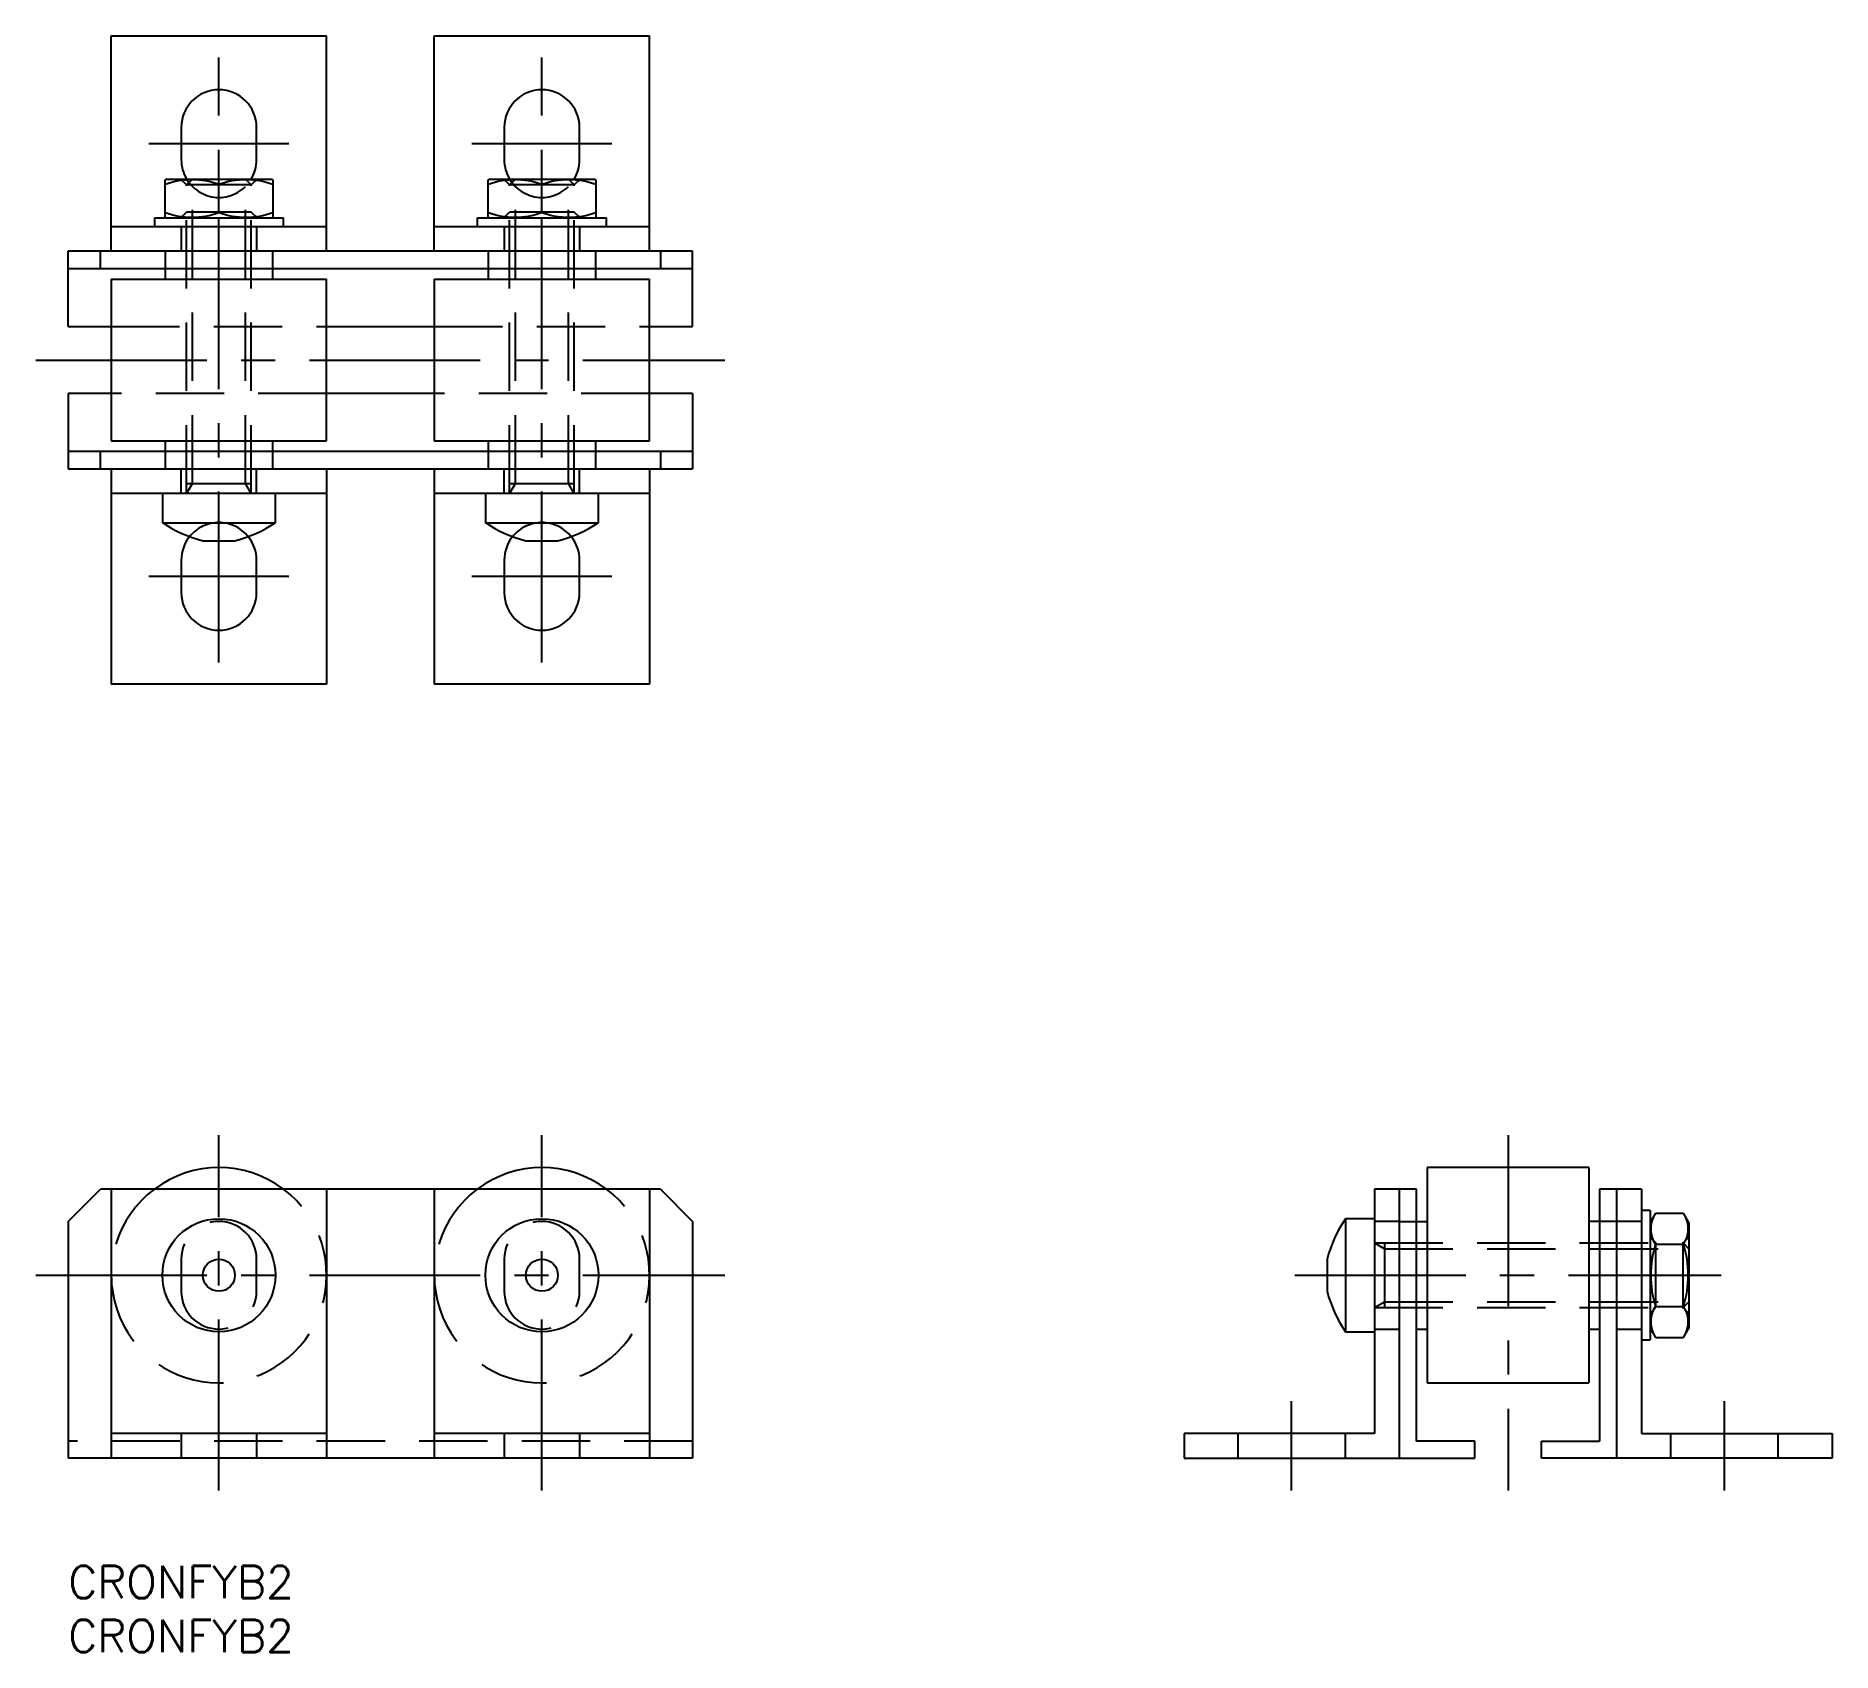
# Model space of a CAD drawing. Extents: x -3 to 164, y -8 to 142.
import ezdxf

# ---------------------------------------------------------------- set-up
doc = ezdxf.new("R2010")
doc.units = 0
doc.header["$LTSCALE"] = 0.5
doc.linetypes.add('CENTER', pattern=[50.8, 31.75, -6.35, 6.35, -6.35])
doc.linetypes.add('DASHED', pattern=[19.05, 12.7, -6.35])
for name, color, linetype in [('MSM_CENTER', 1, 'CENTER'), ('MSM_CONTINUOUS', 7, 'CONTINUOUS'), ('MSM_DASHED', 4, 'DASHED'), ('MSM_PART_NUMBER', 7, 'CONTINUOUS')]:
    doc.layers.add(name, color=color, linetype=linetype)
doc.styles.get("Standard").update_dxf_attribs({"font": 'txt.shx', "height": 3, "bigfont": 'bigfont.shx'})

# ---------------------------------------------------------------- blocks, each defined once
blk = doc.blocks.new('*U44')
at = {"layer": 'MSM_PART_NUMBER'}
blk.add_text('CRONFYB2', height=3, dxfattribs=at).set_placement((0, -3))
blk = doc.blocks.new('*U45')
at = {"layer": 'MSM_PART_NUMBER'}
blk.add_text('CRONFYB2', height=3, dxfattribs=at).set_placement((0, -8))

msp = doc.modelspace()

# ---------------------------------------------------------------- linework, layer by layer
at = {"layer": 'MSM_CENTER'}
for p, q in [((14, 83.91), (14, 140.11)), ((44, 83.91), (44, 140.11)), ((7.5, 132.11), (20.5, 132.11)), ((37.5, 132.11), (50.5, 132.11)), ((-3, 112.01), (61, 112.01)), ((20.5, 91.91), (7.5, 91.91)), ((50.5, 91.91), (37.5, 91.91)), ((14, 7), (14, 40)), ((44, 7), (44, 40)), ((133.74, 40), (133.74, 7)), ((-3, 27), (61, 27)), ((113.94, 27), (153.54, 27)), ((113.64, 7), (113.64, 15.3)), ((153.84, 7), (153.84, 15.3))]:
    msp.add_line(p, q, dxfattribs=at)
at = {"layer": 'MSM_CONTINUOUS'}
for p, q in [((4, 122.11), (4, 142.11)), ((4, 142.11), (24, 142.11)), ((24, 122.11), (24, 142.11)), ((34, 122.11), (34, 142.11)), ((34, 142.11), (54, 142.11)), ((54, 122.11), (54, 142.11)), ((10.5, 133.61), (10.5, 130.61)), ((17.5, 130.61), (17.5, 133.61)), ((40.5, 133.61), (40.5, 130.61)), ((47.5, 130.61), (47.5, 133.61)), ((9.1, 128.81), (9, 128.75)), ((9, 125.27), (9, 128.75)), ((9.1, 128.81), (18.9, 128.81)), ((19, 128.75), (18.9, 128.81)), ((19, 128.75), (19, 125.27)), ((39.1, 128.81), (39, 128.75)), ((39, 125.27), (39, 128.75)), ((39.1, 128.81), (48.9, 128.81)), ((49, 128.75), (48.9, 128.81)), ((49, 128.75), (49, 125.27)), ((14, 125.72), (14, 128.31)), ((44, 125.72), (44, 128.31)), ((8, 125.21), (8, 124.41)), ((8, 125.21), (20, 125.21)), ((9, 125.27), (9.1, 125.21)), ((18.9, 125.21), (19, 125.27)), ((20, 124.41), (20, 125.21)), ((38, 125.21), (38, 124.41)), ((38, 125.21), (50, 125.21)), ((39, 125.27), (39.1, 125.21)), ((48.9, 125.21), (49, 125.27)), ((50, 124.41), (50, 125.21)), ((4, 124.41), (24, 124.41)), ((34, 124.41), (54, 124.41)), ((0, 115.11), (0, 122.11)), ((58, 122.11), (0, 122.11)), ((3, 120.51), (3, 122.11)), ((55, 122.11), (55, 120.51)), ((58, 115.11), (58, 122.11)), ((0, 120.51), (58, 120.51)), ((9, 120.51), (9, 119.51)), ((19, 119.51), (19, 120.51)), ((39, 120.51), (39, 119.51)), ((49, 119.51), (49, 120.51)), ((4, 119.51), (4, 104.51)), ((4, 119.51), (24, 119.51)), ((24, 104.51), (24, 119.51)), ((34, 119.51), (34, 104.51)), ((34, 119.51), (54, 119.51)), ((54, 104.51), (54, 119.51)), ((0, 115.11), (4, 115.11)), ((24, 115.11), (34, 115.11)), ((54, 115.11), (58, 115.11)), ((0, 108.91), (0, 101.91)), ((4, 108.91), (0, 108.91)), ((34, 108.91), (24, 108.91)), ((58, 108.91), (54, 108.91)), ((58, 108.91), (58, 101.91)), ((58, 103.51), (0, 103.51)), ((3, 101.91), (3, 103.51)), ((4, 104.51), (24, 104.51)), ((9, 104.51), (9, 103.51)), ((19, 103.51), (19, 104.51)), ((34, 104.51), (54, 104.51)), ((39, 104.51), (39, 103.51)), ((49, 103.51), (49, 104.51)), ((55, 103.51), (55, 101.91)), ((0, 101.91), (58, 101.91)), ((4, 101.91), (4, 81.91)), ((24, 101.91), (24, 81.91)), ((34, 101.91), (34, 81.91)), ((54, 101.91), (54, 81.91)), ((24, 99.61), (4, 99.61)), ((8.75, 99.61), (8.75, 96.9)), ((19.25, 96.9), (19.25, 99.61)), ((54, 99.61), (34, 99.61)), ((38.75, 99.61), (38.75, 96.9)), ((49.25, 96.9), (49.25, 99.61)), ((8.75, 96.9), (19.25, 96.9)), ((38.75, 96.9), (49.25, 96.9)), ((12.51, 95.21), (15.49, 95.21)), ((42.51, 95.21), (45.49, 95.21)), ((10.5, 93.41), (10.5, 90.41)), ((17.5, 90.41), (17.5, 93.41)), ((40.5, 93.41), (40.5, 90.41)), ((47.5, 90.41), (47.5, 93.41)), ((24, 81.91), (4, 81.91)), ((54, 81.91), (34, 81.91)), ((126.24, 37), (126.24, 17)), ((141.24, 37), (126.24, 37)), ((141.24, 37), (141.24, 17)), ((0, 32), (3, 35)), ((55, 35), (3, 35)), ((4, 35), (4, 10)), ((24, 35), (24, 10)), ((34, 35), (34, 10)), ((54, 35), (54, 10)), ((55, 35), (58, 32)), ((125.24, 35), (121.34, 35)), ((121.34, 35), (121.34, 12.3)), ((123.64, 35), (123.64, 10)), ((125.24, 11.6), (125.24, 35)), ((142.24, 35), (142.24, 11.6)), ((146.14, 35), (142.24, 35)), ((143.84, 10), (143.84, 35)), ((146.14, 35), (146.14, 12.3)), ((0, 32), (0, 10)), ((58, 32), (58, 10)), ((118.63, 32.25), (118.63, 21.75)), ((121.34, 32.25), (118.63, 32.25)), ((123.64, 32), (126.24, 32)), ((143.84, 32), (141.24, 32)), ((146.94, 33), (146.14, 33)), ((146.94, 33), (146.94, 21)), ((147.44, 32.77), (146.94, 31.9)), ((147.44, 32.77), (150.03, 32.77)), ((150.54, 31.9), (150.03, 32.77)), ((150.54, 31.9), (150.54, 22.1)), ((116.94, 28.49), (116.94, 25.51)), ((147.44, 29.89), (150.03, 29.89)), ((147.44, 24.11), (150.03, 24.11)), ((118.63, 21.75), (121.34, 21.75)), ((125.24, 22), (126.24, 22)), ((141.24, 22), (142.24, 22)), ((146.94, 22.1), (147.44, 21.23)), ((150.03, 21.23), (150.54, 22.1)), ((146.14, 21), (146.94, 21)), ((147.44, 21.23), (150.03, 21.23)), ((126.24, 17), (141.24, 17)), ((24, 12.3), (4, 12.3)), ((54, 12.3), (34, 12.3)), ((121.34, 12.3), (103.64, 12.3)), ((103.64, 12.3), (103.64, 10)), ((146.14, 12.3), (163.84, 12.3)), ((163.84, 12.3), (163.84, 10)), ((130.64, 11.6), (125.24, 11.6)), ((130.64, 10), (130.64, 11.6)), ((136.84, 11.6), (142.24, 11.6)), ((136.84, 10), (136.84, 11.6)), ((58, 10), (0, 10)), ((103.64, 10), (130.64, 10)), ((163.84, 10), (136.84, 10))]:
    msp.add_line(p, q, dxfattribs=at)
for centre, radius in [((14, 27), 5.25), ((44, 27), 5.25), ((14, 27), 1.49), ((44, 27), 1.49)]:
    msp.add_circle(centre, radius, dxfattribs=at)
for centre, radius, start, end in [((14, 133.61), 3.5, 0, 180), ((44, 133.61), 3.5, 0, 180), ((14, 130.61), 3.5, 180, 210.9497), ((14, 130.61), 3.5, 329.0503, 0), ((44, 130.61), 3.5, 180, 210.9497), ((44, 130.61), 3.5, 329.0503, 0), ((11.5, 121.38), 7.37, 70.1592, 109.8408), ((16.5, 121.38), 7.37, 70.1592, 109.8408), ((41.5, 121.38), 7.37, 70.1592, 109.8408), ((46.5, 121.38), 7.37, 70.1592, 109.8408), ((11.5, 132.64), 7.37, 250.1592, 289.8408), ((16.5, 132.64), 7.37, 250.1592, 289.8408), ((41.5, 132.64), 7.37, 250.1592, 289.8408), ((46.5, 132.64), 7.37, 250.1592, 289.8408), ((15.54, 106.95), 12.12, 235.9445, 255.5214), ((12.46, 106.95), 12.12, 284.4786, 304.0555), ((45.54, 106.95), 12.12, 235.9445, 255.5214), ((42.46, 106.95), 12.12, 284.4786, 304.0555), ((14, 93.41), 3.5, 141.2477, 180), ((14, 93.41), 3.5, 0, 38.7523), ((44, 93.41), 3.5, 141.2477, 180), ((44, 93.41), 3.5, 0, 38.7523), ((14, 90.41), 3.5, 180, 0), ((44, 90.41), 3.5, 180, 0), ((14, 27), 10, 53.1301, 126.8699), ((44, 27), 10, 53.1301, 126.8699), ((128.67, 25.46), 12.12, 145.9445, 165.5214), ((149.55, 31.33), 2.56, 154.3574, 214.3573), ((147.92, 31.33), 2.56, 325.6427, 25.6426), ((156.6, 27), 9.61, 162.5124, 197.4876), ((140.87, 27), 9.61, 342.5124, 17.4876), ((128.67, 28.54), 12.12, 194.4786, 214.0555), ((149.55, 22.67), 2.56, 145.6427, 205.6426), ((147.92, 22.67), 2.56, 334.3574, 34.3573)]:
    msp.add_arc(centre, radius, start, end, dxfattribs=at)
at = {"layer": 'MSM_DASHED'}
for p, q in [((10.46, 128.81), (11, 128.27)), ((11.54, 128.81), (11, 128.27)), ((11.54, 100.55), (11.54, 128.81)), ((16.46, 128.81), (17, 128.27)), ((16.46, 100.55), (16.46, 128.81)), ((17.54, 128.81), (17, 128.27)), ((40.46, 128.81), (41, 128.27)), ((41.54, 128.81), (41, 128.27)), ((41.54, 100.55), (41.54, 128.81)), ((46.46, 100.55), (46.46, 128.81)), ((46.46, 128.81), (47, 128.27)), ((47.54, 128.81), (47, 128.27)), ((17, 128.27), (11, 128.27)), ((11, 99.61), (11, 128.27)), ((17, 99.61), (17, 128.27)), ((41, 99.61), (41, 128.27)), ((47, 128.27), (41, 128.27)), ((47, 99.61), (47, 128.27)), ((10.46, 125.21), (11, 125.75)), ((17, 125.75), (11, 125.75)), ((17.54, 125.21), (17, 125.75)), ((40.46, 125.21), (41, 125.75)), ((47, 125.75), (41, 125.75)), ((47.54, 125.21), (47, 125.75)), ((10.5, 124.41), (10.5, 122.11)), ((17.5, 124.41), (17.5, 122.11)), ((40.5, 124.41), (40.5, 122.11)), ((47.5, 124.41), (47.5, 122.11)), ((9, 122.11), (9, 120.51)), ((19, 120.51), (19, 122.11)), ((39, 122.11), (39, 120.51)), ((49, 120.51), (49, 122.11)), ((4, 115.11), (24, 115.11)), ((34, 115.11), (54, 115.11)), ((24, 108.91), (4, 108.91)), ((54, 108.91), (34, 108.91)), ((9, 103.51), (9, 101.91)), ((19, 101.91), (19, 103.51)), ((39, 103.51), (39, 101.91)), ((49, 101.91), (49, 103.51)), ((10.5, 99.61), (10.5, 101.91)), ((17.5, 99.61), (17.5, 101.91)), ((40.5, 99.61), (40.5, 101.91)), ((47.5, 99.61), (47.5, 101.91)), ((11, 100.55), (17, 100.55)), ((11, 99.61), (11.54, 100.55)), ((17, 99.61), (16.46, 100.55)), ((41, 99.61), (41.54, 100.55)), ((41, 100.55), (47, 100.55)), ((47, 99.61), (46.46, 100.55)), ((123.64, 32), (121.34, 32)), ((146.14, 32), (143.84, 32)), ((146.94, 30.54), (147.48, 30)), ((150.54, 30.54), (150, 30)), ((10.5, 28.5), (10.5, 25.5)), ((17.5, 25.5), (17.5, 28.5)), ((40.5, 28.5), (40.5, 25.5)), ((47.5, 25.5), (47.5, 28.5)), ((121.34, 30), (150, 30)), ((121.34, 30), (122.27, 29.46)), ((122.27, 30), (122.27, 24)), ((122.27, 29.46), (150.54, 29.46)), ((147.48, 24), (147.48, 30)), ((150, 24), (150, 30)), ((150.54, 29.46), (150, 30)), ((121.34, 24), (122.27, 24.54)), ((121.34, 24), (150, 24)), ((122.27, 24.54), (150.54, 24.54)), ((146.94, 23.46), (147.48, 24)), ((150.54, 24.54), (150, 24)), ((150.54, 23.46), (150, 24)), ((121.34, 22), (123.64, 22)), ((143.84, 22), (146.14, 22)), ((10.5, 12.3), (10.5, 10)), ((17.5, 12.3), (17.5, 10)), ((40.5, 12.3), (40.5, 10)), ((47.5, 12.3), (47.5, 10)), ((108.64, 12.3), (108.64, 10)), ((118.64, 10), (118.64, 12.3)), ((148.84, 12.3), (148.84, 10)), ((158.84, 10), (158.84, 12.3)), ((58, 11.6), (0, 11.6))]:
    msp.add_line(p, q, dxfattribs=at)
for centre, radius, start, end in [((14, 130.61), 3.5, 210.9497, 329.0503), ((44, 130.61), 3.5, 210.9497, 329.0503), ((14, 93.41), 3.5, 38.7523, 141.2477), ((44, 93.41), 3.5, 38.7523, 141.2477), ((14, 27), 10, 126.8699, 53.1301), ((44, 27), 10, 126.8699, 53.1301), ((14, 28.5), 3.5, 0, 180), ((44, 28.5), 3.5, 0, 180), ((14, 25.5), 3.5, 180, 0), ((44, 25.5), 3.5, 180, 0)]:
    msp.add_arc(centre, radius, start, end, dxfattribs=at)

# ---------------------------------------------------------------- block references
at = {"layer": 'MSM_CONTINUOUS'}
for name in ['*U44', '*U45']:
    msp.add_blockref(name, (0, 0), dxfattribs=at)

doc.saveas('drawing.dxf')
